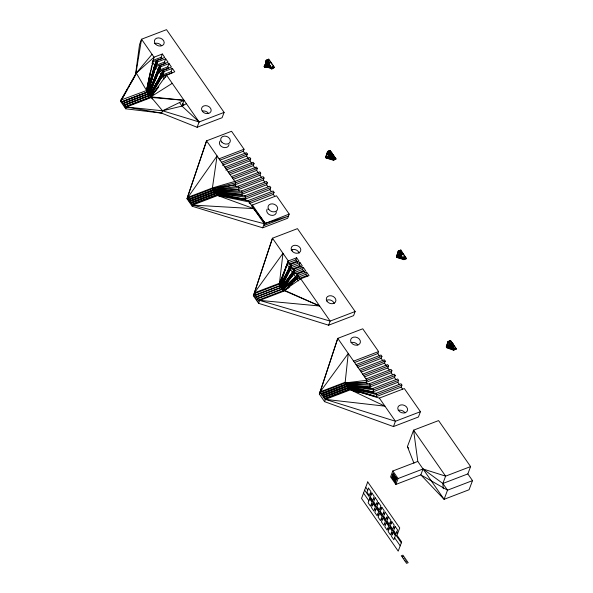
<?xml version="1.0" encoding="UTF-8"?>
<svg xmlns="http://www.w3.org/2000/svg" width="593" height="593" viewBox="0 0 593 593"><rect width="100%" height="100%" fill="white"/><g stroke="black" fill="none" stroke-linecap="round" stroke-linejoin="round"><path stroke-width="0.89" d="M351.13 384.553L345.845 384.145L345.17 382.27L348.261 353.458L320.19 391.84L319.338 394.115L324.586 401.661L393.448 426.567L418.428 416.998L420.43 411.683L404.322 388.541L379.342 398.111L349.307 389.127L324.327 398.696L324.075 397.429L323.17 397.036L322.918 395.768L322.014 395.375L321.554 393.804L320.857 393.715L320.19 391.84L337.765 338.366L362.746 328.796L378.586 351.553L377.823 353.576L354.562 362.486M446.418 346.979L453.786 345.356L451.288 346.319L448.916 346.023L449.16 342.954L446.351 346.786L446.788 347.772L453.675 350.263L456.373 348.773L454.764 346.46L452.266 347.416L449.331 346.527C444.038 349.759 447.552 343.814 448.108 341.442L450.606 340.486L452.192 342.761L449.62 343.918L449.857 344.266L452.526 343.243L449.857 344.266M135.419 75.415L139.533 44.534L141.534 39.22L166.514 29.65L224.102 112.396L222.101 117.71L197.113 127.28L161.674 113.144L126.413 107.029L125.99 106.429L125.071 106.925L125.041 105.065L123.922 105.265L123.893 103.412L122.766 103.605L122.521 101.447L121.609 101.944L121.58 100.091L136.308 73.058L152.03 54.311M267.332 61.605L264.285 66.186L264.634 66.868L268.295 67.491L271.839 68.907L274.537 67.417L268.777 59.144L266.279 60.101L265.671 63.718L264.174 66.305L264.7 67.053L269.541 67.32M279.555 286.16L279.859 283.877L288.309 260.964L272.476 238.208L253.352 295.788L258.6 303.334L328.611 325.209L353.591 315.639L355.14 311.525L297.464 228.639L272.476 238.208L254.456 292.846L254.879 293.446L254.464 296.485L255.82 294.803L280.808 285.24L291.2 266.932L290.274 265.59L279.903 286.352M255.82 294.803L255.62 298.146L256.977 296.463L281.964 286.893L294.536 271.727L292.601 268.911L292.816 268.325L294.261 270.393M256.977 296.463L256.776 299.806L258.133 298.123L283.12 288.554L297.871 276.516L296.937 275.174L283.12 288.554L283.017 291.133M258.133 298.123L257.925 301.466L259.289 299.784L284.269 290.214L288.25 288.139M280.704 287.813L281.015 285.537L291.2 266.932M281.86 289.473L282.172 287.197L294.536 271.727M401.743 254.353L399.259 256.161L400.445 254.545L399.297 255.857L396.532 256.791L398.333 250.958L400.831 250.001L406.442 258.704L403.944 259.66L396.939 257.473L396.42 256.717L398.333 250.958L399.912 253.233L399.03 255.828L400.201 253.834C396.91 259.749 402.929 250.609 399.185 255.694L396.42 256.717L399.378 252.47L398.919 255.761L399.437 256.517L401.987 254.701L400.742 254.745L399.259 256.161L400.445 254.175M400.505 254.404L399.297 255.857L396.532 256.791M401.268 255.272L399.371 256.332L400.868 254.79L399.371 256.332L401.024 255.368L396.643 256.954M400.838 254.886L396.873 257.288L404.1 259.252L406.598 258.289M405.019 258.837L404.122 258.933M267.02 62.94L266.672 65.349L267.198 66.097L264.7 67.053L269.348 64.511M135.715 74.629L141.534 39.22L154.032 57.187L146.567 90.521L146.597 92.375L121.609 101.944M264.522 66.705L267.02 65.741L267.688 62.851L266.902 65.578L267.984 63.051L268.94 62.398L267.866 62.376C266.909 69.299 264.693 62.198 266.279 60.101L267.532 61.894L266.783 65.415L267.91 66.965M404.5 257.688L404.041 257.125L403.618 257.659M450.161 342.42L449.561 341.842L449.331 342.487M146.656 92.345L150.592 70.871M268.696 62.057L267.569 62.769L267.354 62.369L266.783 65.415L267.769 62.206L268.006 62.554L266.902 65.393L264.404 66.349M149.414 76.215L146.567 90.521L120.935 100.076L120.498 101.255L125.746 108.801L161.674 113.144L162.564 110.787L184.045 100.306L182.044 105.621L183.771 104.961L182.807 103.597M267.354 62.369L266.783 65.23L264.174 66.305M150.6 71.078L146.567 90.521L136.308 73.058L154.032 57.187L162.363 53.993L164.765 57.447L156.433 60.634L154.439 65.949M150.963 69.314L151.697 65.779M152.06 64.014L152.794 60.479L161.126 57.291L162.363 53.993M329.085 151.215C331.168 153.038 329.026 149.073 327.492 151.89L325.683 157.271L327.647 151.482L330.145 150.526L331.391 152.319L328.819 153.476L329.056 153.824L331.724 152.801L329.056 153.824M152.742 62.599L154.662 65.356L147.509 91.878L147.746 94.035L122.766 103.605M155.196 63.925L147.509 91.878L122.521 101.447M264.285 66.372L266.88 65.363L268.362 61.576L265.76 63.481L264.285 66.186M123.922 105.265L149.821 95.199L163.105 70.219L171.429 67.024L169.035 63.577L160.703 66.764L148.665 93.538L147.746 94.035L155.336 67.58M267.688 62.851L266.902 65.578L267.925 63.192M266.88 65.363L267.769 62.243M146.597 92.375L154.662 65.356M400.431 251.751L400.023 252.047M155.322 67.58L147.716 92.182L122.736 101.751M267.739 62.702L266.902 65.393L267.866 62.376L267.665 62.91L268.94 62.398M165.699 58.789L157.367 61.976L147.716 92.182L156.129 65.267L164.461 62.08L165.699 58.789L168.101 62.235L159.769 65.423L148.665 93.538L123.678 103.108M319.338 394.115L337.765 338.366L366.934 380.291L366.178 382.307L367.134 383.686M446.27 347.016L448.108 341.442L451.191 346.179L453.764 345.022M157.367 61.976L147.509 91.878L156.433 60.634L157.367 61.976L155.596 66.698L157.99 70.152L148.665 93.538L148.902 95.695L158.109 80.322M236.422 186.854L234.976 184.779L235.74 182.763L206.564 140.838L187.41 197.536L189.241 201.071L190.145 201.464L190.397 202.732L191.302 203.125L191.546 204.392L192.666 205.082L264.248 223.724L288.472 216.178L264.374 225.407L265.212 223.45L251.476 205.378L276.479 195.786L289.199 214.073L287.694 218.239L262.714 227.808L192.221 206.26L186.973 198.714L206.564 140.838L231.552 131.268L244.049 149.236L243.293 151.259L220.033 160.162M280.037 285.166L288.309 260.964L296.641 257.777L299.042 261.224L290.711 264.411L289.384 267.94L286.99 264.493L289.488 263.537L290.926 265.605M399.274 255.101L399.778 253.589L401.165 255.361M327.492 151.89L327.647 151.482L330.56 155.67C314.735 160.555 342.102 153.031 331.153 156.834L328.411 156.545L328.692 152.987L325.727 157.152L326.209 158.02L333.259 160.177L335.905 158.805L334.637 156.975L332.139 157.931L334.637 156.975M267.369 60.782C269.919 60.493 266.509 59.708 268.347 60.738M254.879 293.446L279.859 283.877L287.523 263.062L295.855 259.867L296.641 257.777M396.524 256.421L399.067 255.524L399.838 253.448L400.749 252.914L400.905 253.47M125.746 108.801L126.413 107.029L151.393 97.46L184.045 100.306L150.978 96.859L125.99 106.429M159.532 65.697L159.754 65.104L155.596 66.698M147.746 94.035L159.769 65.423L160.703 66.764L158.702 72.079L161.207 71.123M162.867 70.485L163.09 69.9L158.924 71.494L148.873 93.842L123.893 103.412M161.867 73.51L163.105 70.219L164.039 71.56L162.037 76.875L164.535 75.919M160.703 66.764L148.873 93.842L159.465 70.063L167.797 66.868L169.035 63.577M166.203 75.281L166.425 74.688L162.26 76.282L150.029 95.503L150.059 97.356L125.071 106.925M165.506 77.475L166.44 75.007L174.765 71.82L172.363 68.365L164.039 71.56L149.821 95.199L124.834 104.768M125.041 105.065L150.029 95.503L162.801 74.851L171.125 71.664L172.363 68.365M197.113 127.28L199.115 121.965L224.102 112.396M186.973 198.714L217.068 155.929L212.398 187.966L213.072 189.842L217.394 189.671M192.221 206.26L192.666 205.082L217.646 195.512L249.075 201.924L274.062 192.354L273.128 191.013L248.141 200.582L216.534 194.823L191.546 204.392M268.977 64.489L267.332 62.428L267.532 61.894M268.577 59.671L268.777 59.144M265.76 63.481L266.783 65.23L267.406 62.228L268.362 61.576M268.34 63.036L268.103 62.688L267.903 63.251L269.029 62.532L269.148 63.206M264.634 66.868L267.139 65.905L268.533 63.332L267.02 65.741L268.021 63.325L269.274 62.88M270.719 67.787L271.839 68.907L272.039 68.373L268.77 63.644L268.57 64.207L269.007 63.992M269.904 61.272L269 60.271M269.481 63.688L269.363 63.014L268.236 63.733L268.436 63.169L268.651 63.57L267.02 65.741M270.816 62.569L271.068 63.251M269.911 66.876L270.082 66.431L272.039 68.373L274.537 67.417M271.401 63.733L271.238 63.184M273.143 65.919L273.914 67.343M222.501 165.284L246.629 156.048L247.385 154.024L246.451 152.683L221.471 162.252M239.275 190.953L238.312 189.575L239.075 187.551L264.055 177.982L263.122 176.64L238.141 186.209L213.762 189.93L188.782 199.5M225.837 170.08L249.964 160.836L250.72 158.82L249.786 157.479L224.799 167.048M242.611 195.742L241.647 194.363L242.404 192.34L267.391 182.777L266.457 181.436L241.477 191.005L214.221 191.502L189.241 201.071M230.032 174.542L253.293 165.632L254.056 163.609L253.122 162.267L228.135 171.837M245.939 200.538L244.983 199.159L245.739 197.135L270.727 187.566L269.793 186.224L244.805 195.794L215.378 193.162L190.397 202.732M233.368 179.331L256.628 170.421L257.392 168.397L256.458 167.056L231.47 176.625M249.46 202.932L249.964 201.583M188.085 199.411L213.072 189.842L234.976 184.779L259.964 175.209L260.727 173.193L259.793 171.851L234.806 181.421L212.398 187.966L187.41 197.536M213.762 189.93L214.221 191.502L238.312 189.575L263.299 180.005L264.055 177.982M189.93 201.16L214.918 191.591L215.378 193.162L241.647 194.363L266.635 184.794L267.391 182.777M191.087 202.821L216.074 193.251L216.534 194.823L244.983 199.159L269.963 189.59L270.727 187.566M249.208 203.607L273.299 194.378L274.062 192.354M262.714 227.808L264.248 223.724L248.141 200.582M253.352 295.788L254.456 292.846L282.98 253.3L279.444 283.276L279.859 283.877M258.6 303.334L259.704 300.392L284.692 290.822L319.657 306.003L259.704 300.392L259.289 299.784M326.209 158.02L328.752 156.945C329.923 159.435 338.981 154.899 331.806 157.456C324.49 155.952 331.591 157.508 333.726 155.67M328.819 153.476L331.391 152.319M330.145 150.526L335.757 159.22M329.389 154.306L332.058 153.276L329.389 154.306L329.226 153.757M329.723 154.78L332.391 153.757L329.723 154.78L329.56 154.232M329.893 154.714L332.391 153.757M330.056 155.262L332.636 154.098L330.153 155.396L330.39 155.737L333.058 154.714L325.727 157.152M289.488 263.537L289.265 264.122L297.049 261.142M330.153 155.396L332.725 154.239M325.794 157.338L333.392 155.196L330.724 156.218L330.56 155.67M329.152 153.958L331.724 152.801M333.058 154.714C319.153 160.08 331.724 153.854 331.391 157.175L334.059 156.152L331.472 156.975L328.596 156.722L326.098 157.679M329.486 154.439L332.058 153.276M334.393 156.634L331.724 157.656L331.472 156.975L328.529 156.715L331.153 156.834M334.059 156.152L331.487 157.308L328.641 156.878C332.636 155.485 332.273 162.089 335.838 159.013L334.319 156.834M281.06 288.013L293.261 271.298L294.046 269.207L302.378 266.012L299.976 262.566L291.645 265.753L290.103 269.874L281.015 287.761L290.318 269.281L292.816 268.325M331.057 156.7L328.411 156.545L330.82 156.352L333.392 155.196M333.259 160.177L335.838 159.013M296.596 276.093L297.382 273.996L305.706 270.808L303.312 267.354L294.98 270.549L292.371 276.079M256.035 295.106L281.015 285.537L290.859 267.851L299.191 264.663L299.976 262.566M297.597 275.189L296.152 273.114L295.929 273.707L303.72 270.727M284.922 290.036L296.989 278.866L298.316 275.337L306.64 272.15L309.042 275.597L300.718 278.792L284.269 290.214L284.692 290.822M257.184 296.767L282.172 287.197L294.195 272.639L302.519 269.452L303.312 267.354M300.451 279.288L299.487 277.909L299.265 278.495L307.048 275.515M258.34 298.427L283.328 288.858L297.53 277.435L305.855 274.24L306.64 272.15M328.611 325.209L330.153 321.095L355.14 311.525M324.586 401.661L325.438 399.385L350.426 389.816L384.939 406.161L325.438 399.385L324.327 398.696M396.939 257.473L401.987 254.701M400.675 250.416L400.831 250.001M400.749 252.914L399.912 253.233L400.268 253.841L400.03 253.493M400.171 253.923L399.185 255.694L400.156 253.582L400.987 253.263M400.112 254.071L399.467 255.353L400.245 253.715M400.342 254.034L400.579 254.375L399.282 255.828L400.49 254.063L401.32 253.737L400.075 253.789L399.163 255.665L400.112 253.7M400.423 254.605L400.935 254.797L399.259 256.161L400.579 254.197M400.698 254.449L400.935 254.797M400.668 254.953L401.654 254.219L401.417 253.878L400.408 254.271L399.282 255.828M397.051 257.177L403.047 257.74L399.371 256.332L400.912 254.671M400.334 254.471L399.541 255.487L401.417 253.878M401.001 255.427L401.157 255.02M402.832 253.515L402.336 252.485M402.921 253.648L403.574 254.271M404.5 255.909L403.499 254.471M404.834 256.391L404.663 255.842M403.944 259.66L401.031 254.931L401.246 255.331M370.469 388.482L369.513 387.103L370.269 385.079L395.257 375.51L394.323 374.168L369.335 383.738L346.542 384.234L321.554 393.804M357.898 367.275L381.158 358.365L381.922 356.349L380.988 355.007L356 364.576M373.805 393.27L372.841 391.891L373.605 389.868L398.592 380.306L397.658 378.964L372.671 388.526L347.001 385.806L322.014 395.375M361.233 372.063L384.494 363.161L385.25 361.137L384.316 359.795L359.336 369.365M364.569 376.859L387.829 367.949L388.585 365.925L387.652 364.584L362.671 374.153M320.857 393.715L345.845 384.145L366.178 382.307L391.165 372.738L391.921 370.721L390.987 369.38L366 378.949M346.542 384.234L347.001 385.806L369.513 387.103L394.493 377.533L395.257 375.51M323.17 397.036L348.158 387.466L372.841 391.891L397.829 382.322L398.592 380.306M323.867 397.125L348.847 387.555L349.307 389.127L376.177 396.68L401.165 387.118L401.921 385.094L400.994 383.753L376.006 393.322L348.158 387.466L347.691 385.895L322.711 395.464M393.448 426.567L395.442 421.252L420.43 411.683M417.791 461.428L392.811 470.998L390.594 476.891L395.842 484.437L420.822 474.867L423.039 468.974L417.791 461.428L413.603 430.155L438.59 420.585L470.597 466.58L467.84 473.918L442.852 483.48L423.039 468.974L398.059 478.544L395.842 484.437M413.944 463.185L407.413 446.618L413.603 430.155L445.61 476.149L442.852 483.48L443.267 488.765M450.606 340.486L447.908 341.976M449.62 343.918L452.192 342.761M450.191 344.748L452.859 343.718L450.191 344.748L450.028 344.199M450.524 345.222L453.193 344.199L450.524 345.222L450.361 344.674M450.858 345.704L453.526 344.681L450.858 345.704L450.695 345.156M451.288 346.319L449.034 346.186L451.525 346.66L449.005 346.06L451.266 345.978L451.525 346.66L454.194 345.637L451.599 346.46C450.28 344.926 442.237 348.899 449.123 346.223L451.696 346.594L451.859 347.142L454.527 346.112L451.933 346.935C445.528 346.082 452.022 345.912 452.192 347.617L454.764 346.46M449.954 344.4L452.526 343.243M450.287 344.881L452.859 343.718M450.621 345.356L453.193 344.199M451.525 346.66L449.101 346.193L452.266 347.416L453.875 349.729L453.675 350.263M451.191 346.179L448.916 346.023L450.954 345.838L453.526 344.681M449.146 346.349L451.621 346.794L454.194 345.637M456.373 348.773L453.875 349.729L446.877 347.542L452.83 348.224L449.331 346.527L451.955 347.276L454.527 346.112M472.502 480.619L469.07 489.751L444.09 499.321L420.822 474.867L447.522 490.189L472.502 480.619L467.84 473.918M332.147 158.101L333.422 159.94M268.103 62.717L266.991 65.534L268.199 62.851L269.029 62.532M148.665 93.538L158.531 68.721M288.309 260.964L279.444 283.276L254.456 292.846M399.912 253.233L399.067 255.524M148.902 95.695L158.924 71.494L160.844 74.251M264.404 66.535L267.013 65.564L268.199 62.851L267.139 65.905L268.14 64.719L267.139 65.905M267.013 65.564L268.073 63.184M292.72 272.728L290.318 269.281L281.015 285.537L289.925 266.509M280.808 285.24L288.976 268.762M288.976 268.733L280.274 285.337L285.366 275.723M400.023 253.93L399.356 255.198L400.268 253.841M164.039 71.56L150.029 95.503L157.404 81.545M158.294 79.936L160.97 75.118M264.634 66.683L267.132 65.727L268.31 63.525L269.363 63.014M453.927 348.854L454.883 348.995M120.935 100.076L136.308 73.058M149.821 95.199L156.9 82.731M264.611 66.653L267.109 65.697L268.021 63.325M120.498 101.255L127.732 88.728M128.637 87.156L129.541 85.592M130.445 84.028L134.967 76.2M172.229 83.331L150.059 97.356L162.26 76.282L164.179 79.039M269.607 63.362L268.332 63.866L267.132 65.727L268.533 63.332M267.132 65.727L268.407 63.666M296.152 273.114L293.654 274.07L282.172 287.197L293.602 270.386M264.723 66.816L267.228 65.86L268.77 63.681M282.839 288.769L293.654 274.07L295.573 276.835M282.817 288.821L288.658 281.03M281.964 286.893L288.42 278.399M290.57 275.567L291.645 274.151M281.705 287.138L288.317 278.495M289.97 276.331L291.623 274.174M153.713 93.286L150.978 96.859L152.371 98.957M154.803 91.863L158.635 86.867M267.954 66.972L267.265 65.927L268.644 64.007M281.734 287.123L284.003 284.217M153.824 93.294L150.978 96.859L166.44 75.007L199.115 121.965L162.564 110.787L126.413 107.029M150.059 97.356L158.82 86.786M400.779 254.656L399.393 255.998L400.69 254.894M295.922 276.716L283.12 288.554L290.607 282.172M284.892 290.118L292.149 283.602M283.12 289.021L285.841 286.604M283.098 289.08L285.782 286.775M297.871 276.516L283.328 288.858L296.989 278.866L299.487 277.909M289.755 286.953L284.269 290.214L319.657 306.003M270.052 66.505L268.295 67.491L270.534 66.208L270.764 66.542L268.384 67.254L264.767 66.883M186.387 103.679L182.007 106.088L162.564 110.787L151.393 97.46M335.905 158.805L333.511 159.739L332.362 158.257L328.707 156.886L326.143 157.834L325.913 157.501M192.243 204.481L217.231 194.912L217.646 195.512L253.745 208.632L265.212 223.45L289.199 214.073M153.09 61.59L162.03 58.67L161.126 57.291M160.369 65.378L165.365 63.466L164.461 62.08M163.705 70.167L168.701 68.254L167.797 66.868M167.033 74.955L172.037 73.043L171.125 71.664M266.079 60.634L267.747 59.989M267.332 62.428L268.607 61.924M219.069 158.805L244.049 149.236M222.405 163.594L247.385 154.024M225.733 168.39L250.72 158.82M229.068 173.178L254.056 163.609M232.404 177.967L257.392 168.397M187.833 198.144L212.82 188.574L235.74 182.763L260.727 173.193M188.989 199.804L213.977 190.234L239.075 187.551L238.141 186.209M190.145 201.464L215.126 191.895L242.404 192.34L241.477 191.005M191.302 203.125L216.282 193.555L245.739 197.135L244.805 195.794M325.883 157.375L330.894 156.152M326.12 157.708L328.618 156.752L331.561 157.108M292.601 268.911L300.384 265.931M398.177 251.373L399.838 250.735M400.757 255.086L402.506 254.412M353.598 361.122L378.586 351.553M356.934 365.911L381.922 356.349M360.27 370.707L385.25 361.137M320.19 391.84L345.17 382.27M363.605 375.495L388.585 365.925M320.613 392.447L345.6 382.878L366.934 380.291L391.921 370.721M321.762 394.108L346.749 384.538L370.269 385.079L369.335 383.738M446.351 346.786L448.849 345.83M446.396 346.853L451.028 345.637M446.722 347.32L449.242 346.394L452.029 347.075M446.833 347.483L449.375 346.586M453.86 345.156L451.362 346.112L449.005 346.06M322.918 395.768L347.906 386.199L373.605 389.868L372.671 388.526L347.001 385.806L349.67 386.31M324.075 397.429L349.062 387.859L376.94 394.664L401.921 385.094M325.016 398.785L350.003 389.216L358.409 392.425M470.597 466.58L445.61 476.149L423.039 468.974L444.09 499.321L447.522 490.189L442.852 483.48M400.016 252.388L400.097 251.721M328.27 156.256L330.486 155.877M212.82 188.574L234.976 184.779M328.292 156.382L330.724 156.218M213.072 189.842L221.174 189.308M448.894 345.897L450.954 345.838M345.6 382.878L366.178 382.307M328.389 156.419L330.82 156.352M213.977 190.234L238.312 189.575M328.5 156.589L331.228 156.634M214.918 191.591L219.529 191.85M326.143 157.834L332.362 158.257M214.221 191.502L219.706 191.813M192.666 205.082L253.745 208.632M345.845 384.145L351.301 384.531M267.265 65.927L270.534 66.208L267.228 65.86L268.384 67.254L272.039 68.373M215.126 191.895L241.647 194.363M346.749 384.538L369.513 387.103M272.513 68.062C274.01 67.958 271.735 66.542 272.187 67.869M449.264 346.52L452.192 347.617M215.378 193.162L221.649 194.178M351.449 386.651L353.228 386.992M347.691 385.895L353.072 386.933M328.618 156.752L331.487 157.308M216.282 193.555L244.983 199.159M449.123 346.223L451.621 346.794M347.906 386.199L372.841 391.891M216.534 194.823L220.944 195.935M328.707 156.886L331.724 157.656M217.231 194.912L223.435 196.498M326.254 157.901L333.414 159.769M348.158 387.466L354.273 389.245M451.859 347.142L449.22 346.364L451.955 347.276M259.704 300.392L330.153 321.095L300.718 278.792M348.847 387.555L352.368 388.593M325.438 399.385L395.442 421.252L379.342 398.111M349.062 387.859L376.177 396.68L376.94 394.664L376.006 393.322M349.307 389.127L354.473 391.069M399.549 256.22L403.047 257.74M199.115 121.965L182.007 106.088L179.509 102.515M270.482 62.095L270.067 61.813M271.905 64.14L272.476 64.971M401.202 251.173L402.254 252.692M405.234 256.969L406.442 258.704M270.994 67.684L271.839 68.907M330.116 155.655L331.161 157.16M450.932 341.768L454.082 346.29M455.127 347.802L456.18 349.307M243.293 151.259L245.213 154.017M246.629 156.048L248.549 158.805M249.964 160.836L251.884 163.601M253.293 165.632L255.22 168.39M256.628 170.421L258.548 173.178M259.964 175.209L261.402 177.285M263.299 180.005L264.737 182.073M266.635 184.794L268.073 186.862M269.963 189.59L271.409 191.658M273.299 194.378L274.744 196.446M377.823 353.576L379.742 356.334M381.158 358.365L383.078 361.13M384.494 363.161L386.414 365.918M387.829 367.949L389.267 370.017M391.165 372.738L392.603 374.813M394.493 377.533L395.939 379.602M397.829 382.322L399.267 384.39M401.165 387.118L402.603 389.186M295.855 259.867L297.775 262.632M299.191 264.663L301.111 267.421M302.519 269.452L304.439 272.209M305.855 274.24L307.3 276.316M252.381 205.015L265.212 223.45M290.711 264.411L291.645 265.753M294.046 269.207L294.98 270.549M297.382 273.996L298.316 275.337M296.989 278.866L298.427 280.934M407.413 446.618L408.458 448.123M350.003 389.216L350.426 389.816M392.811 470.998L398.059 478.544M365.733 487.268L367.734 490.144M370.136 493.591L371.062 494.933M373.464 498.387L374.398 499.729M376.8 503.175L377.734 504.517M380.135 507.964L381.069 509.305M383.471 512.76L384.405 514.101M386.806 517.548L387.733 518.89M390.135 522.337L391.069 523.678M393.47 527.133L394.404 528.474M396.806 531.921L397.74 533.263M364.643 490.166L401.32 542.877M363.539 493.102L368.868 500.774M371.27 504.22L372.204 505.562M374.606 509.009L375.539 510.351M377.941 513.805L378.875 515.147M381.277 518.593L382.211 519.935M384.612 523.389L385.539 524.731M387.941 528.178L388.875 529.519M391.276 532.966L392.21 534.308M394.612 537.762L400.216 545.812M264.248 223.724L264.374 225.407M291.163 250.038A4.944 3.862 20.6 0 1 299.154 253.129M327.158 300.065A4.944 3.862 20.6 0 1 334.215 303.446M229.009 144.573A4.944 3.862 20.6 0 1 222.62 147.168A4.944 3.862 20.6 0 1 220.203 140.882M154.336 43.66A5.048 3.943 20.6 0 1 161.222 45.409M202.406 111.069A4.944 3.862 20.6 0 1 208.113 112.981M276.331 211.871A4.944 3.862 20.6 0 1 270.467 215.111A4.944 3.862 20.6 0 1 267.235 208.981M398.288 410.386A5.048 3.943 20.6 0 1 404.989 412.847M351.078 342.598A5.048 3.943 20.6 0 1 357.794 345.022M292.141 249.675A4.944 3.862 20.6 0 1 291.845 250.646M393.9 479.952L394.404 480.678L393.9 479.952M394.182 474.897L394.679 475.645L394.182 474.897M393.737 476.075L394.234 476.824L393.737 476.075M394.345 478.766L394.842 479.507L394.345 478.766M394.953 481.442L395.449 482.198L394.953 481.442M393.129 473.37L393.619 474.141L393.129 473.37M392.692 474.541L393.174 475.327L392.714 474.459M392.855 478.403L393.337 479.188L392.855 478.403M391.803 476.891L392.284 477.684L391.803 476.891M333.666 158.383C334.304 159.999 335.097 157.427 333.666 158.383M333.8 158.034C334.452 159.65 335.208 157.071 333.8 158.034M394.797 477.543L395.264 478.351L394.797 477.543M395.405 480.226L395.865 481.034L395.405 480.226M395.842 479.048L396.309 479.856L395.842 479.048M392.255 475.682L392.707 476.513L392.255 475.682M403.729 256.947C404.293 258.578 405.189 256.043 403.729 256.947M396.294 477.854L396.747 478.684L396.324 477.78M449.412 341.546C449.991 343.214 450.902 340.634 449.412 341.546M454.127 348.321C454.69 349.989 455.632 347.416 454.127 348.321M393.307 477.18L393.752 478.025L393.307 477.18M400.067 252.299C400.586 253.937 401.565 251.439 400.067 252.299M400.223 251.884C400.742 253.522 401.713 251.024 400.223 251.884M395.249 476.327L395.687 477.18L395.249 476.327M328.952 151.571C329.411 153.216 330.486 150.755 328.952 151.571M272.313 66.935C272.706 68.588 273.884 66.171 272.313 66.935M367.727 481.953L361.537 498.416L398.214 551.127L401.646 541.995L396.976 535.286L399.734 527.948L367.727 481.953M368.49 488.121L366.971 492.16L369.372 495.615L370.892 491.575L368.49 488.121M369.632 498.75L368.112 502.79L370.514 506.244L372.033 502.197L369.632 498.75M371.826 492.909L370.306 496.956L372.708 500.403L374.227 496.363L371.826 492.909M372.967 503.539L371.448 507.586L373.849 511.033L375.369 506.993L372.967 503.539M375.161 497.705L373.642 501.745L376.044 505.199L377.563 501.152L375.161 497.705M376.303 508.334L374.783 512.374L377.178 515.821L378.697 511.781L376.303 508.334M378.497 502.493L376.978 506.541L379.372 509.987L380.891 505.948L378.497 502.493M379.631 513.123L378.112 517.163L380.513 520.617L382.033 516.577L379.631 513.123M381.825 507.289L380.306 511.329L382.707 514.776L384.227 510.736L381.825 507.289M382.967 517.919L381.447 521.959L383.849 525.405L385.368 521.366L382.967 517.919M385.161 512.078L383.641 516.118L386.043 519.572L387.563 515.525L385.161 512.078M386.302 522.707L384.783 526.747L387.185 530.201L388.704 526.154L386.302 522.707M388.497 516.866L386.977 520.913L389.379 524.36L390.898 520.32L388.497 516.866M389.638 527.496L388.118 531.543L390.52 534.99L392.04 530.95L389.638 527.496M391.832 521.662L390.313 525.702L392.714 529.149L394.234 525.109L391.832 521.662M392.974 532.292L391.454 536.331L393.848 539.778L395.368 535.738L392.974 532.292M395.168 526.451L393.648 530.49L396.042 533.945L397.562 529.905L395.168 526.451M402.995 556.768L402.425 557.464L403.055 558.369L404.152 558.428L403.581 559.125L404.211 560.029L405.308 560.088L404.737 560.785L405.367 561.69L406.457 561.749L405.886 562.446L406.516 563.35L408.184 562.713L402.936 555.167L401.268 555.804L401.898 556.708L402.995 556.768M398.385 410.312A5.048 3.943 20.6 0 0 406.909 411.564A5.048 3.943 20.6 0 0 402.758 404.893A5.048 3.943 20.6 0 0 398.385 410.312M351.226 342.546A5.048 3.943 20.6 0 0 359.751 343.747A5.048 3.943 20.6 0 0 355.548 337.091A5.048 3.943 20.6 0 0 351.226 342.546M155.329 43.867A5.048 3.943 20.6 0 0 163.801 44.186A5.048 3.943 20.6 0 0 158.694 37.885A5.048 3.943 20.6 0 0 155.329 43.867M268.77 209.433A4.944 3.862 20.6 0 0 277.116 210.263A4.944 3.862 20.6 0 0 272.639 203.866A4.944 3.862 20.6 0 0 268.77 209.433M221.878 142.209A4.944 3.862 20.6 0 0 230.084 142.016A4.944 3.862 20.6 0 0 224.621 136.093A4.944 3.862 20.6 0 0 221.878 142.209M202.598 111.61A4.944 3.862 20.6 0 0 210.856 111.677A4.944 3.862 20.6 0 0 205.615 105.621A4.944 3.862 20.6 0 0 202.598 111.61M326.899 301.118A4.944 3.862 20.6 0 0 335.26 302.282A4.944 3.862 20.6 0 0 331.116 295.766A4.944 3.862 20.6 0 0 326.899 301.118M292.46 251.491A4.944 3.862 20.6 0 0 300.607 251.047A4.944 3.862 20.6 0 0 294.914 245.257A4.944 3.862 20.6 0 0 292.46 251.491"/></g></svg>
